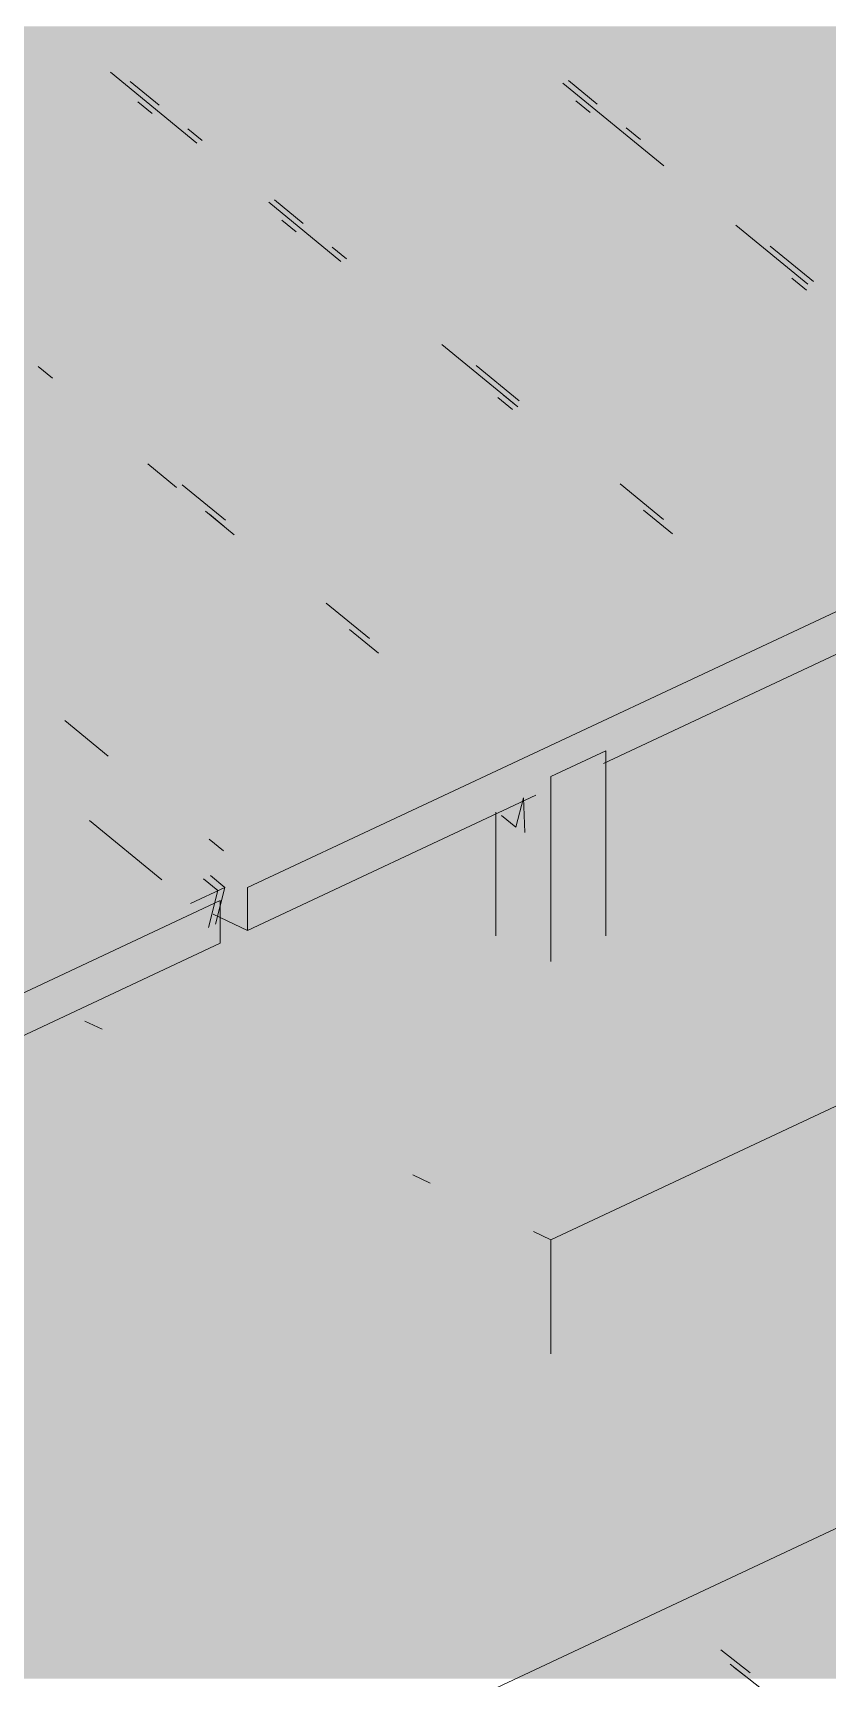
# Paper-space layout '03 3D Building and Roof' of a CAD drawing. Header units: millimetres. Extents: x 5 to 415, y 5 to 292.
# Drawn here: x 273.915 to 275.721, y 76.349 to 80.093 of the extents above; entities that cross this region are included whole.
import ezdxf

# ---------------------------------------------------------------- set-up
doc = ezdxf.new("R2010")
doc.units = ezdxf.units.MM
doc.layers.add('EXISTING', color=7, linetype='Continuous')
doc.layers.add('IMAGES', color=7, linetype='Continuous')

# ---------------------------------------------------------------- blocks, each defined once
blk = doc.blocks.new('SHEET_03')
at = {"layer": 'EXISTING', "color": 250, "lineweight": 9}
for p, q in [((274.0916, 80.0037), (274.2881, 79.8421)), ((274.2023, 79.9288), (274.1368, 79.9826)), ((275.1204, 79.979), (275.3498, 79.7904)), ((275.1985, 79.931), (275.1329, 79.9848)), ((274.1865, 79.9095), (274.1537, 79.9364)), ((274.4036, 78.1481), (278.2179, 79.9388)), ((275.1826, 79.9117), (275.1498, 79.9386)), ((274.3006, 79.848), (274.2679, 79.8749)), ((275.2967, 79.8502), (275.264, 79.8771)), ((275.2127, 78.4305), (278.2179, 79.8413)), ((274.452, 79.7075), (274.6158, 79.5728)), ((274.53, 79.6594), (274.4645, 79.7133)), ((274.5141, 79.6402), (274.4813, 79.6671)), ((275.5136, 79.6558), (275.6774, 79.5211)), ((274.6283, 79.5786), (274.5955, 79.6056)), ((275.6899, 79.527), (275.5916, 79.6078)), ((275.674, 79.5077), (275.6413, 79.5346)), ((274.8451, 79.3843), (275.0089, 79.2496)), ((273.9598, 79.3071), (273.927, 79.3341)), ((275.0214, 79.2555), (274.9231, 79.3363)), ((275.0056, 79.2362), (274.9728, 79.2631)), ((275.018, 79.242), (274.9853, 79.269)), ((274.1767, 79.1127), (274.2422, 79.0589)), ((274.353, 78.9839), (274.2547, 79.0647)), ((275.3491, 78.9861), (275.2508, 79.0669)), ((274.3077, 79.005), (274.3732, 78.9511)), ((274.3496, 78.9705), (274.3168, 78.9975)), ((275.3038, 79.0072), (275.3693, 78.9533)), ((274.6806, 78.7146), (274.5823, 78.7954)), ((274.6353, 78.7357), (274.7009, 78.6818)), ((274.0866, 78.4473), (273.9883, 78.5281)), ((275.0931, 78.4011), (275.218, 78.4597)), ((275.218, 78.0387), (275.218, 78.4597)), ((275.0931, 78.4011), (275.0931, 77.98)), ((274.4036, 78.0506), (275.0586, 78.3581)), ((274.9682, 78.0387), (274.9682, 78.3194)), ((275.0306, 78.3524), (275.0137, 78.2854)), ((275.0306, 78.3524), (275.0336, 78.2732)), ((274.0444, 78.3005), (274.2082, 78.1658)), ((275.0137, 78.2854), (274.9809, 78.3123)), ((274.3487, 78.2318), (274.3159, 78.2587)), ((274.3518, 78.1486), (274.319, 78.1756)), ((274.3518, 78.1486), (274.2737, 78.112)), ((274.3034, 78.1682), (274.3362, 78.1413)), ((274.3362, 78.1413), (274.3149, 78.0575)), ((274.3306, 78.0648), (274.3518, 78.1486)), ((274.4036, 78.0506), (274.4036, 78.1481)), ((270.5269, 76.3281), (274.3412, 78.1188)), ((274.3412, 78.1188), (274.3412, 78.0213)), ((274.3256, 78.0873), (274.4036, 78.0506)), ((270.5269, 76.2306), (274.3412, 78.0213)), ((275.0931, 77.3469), (276.4668, 77.9919)), ((274.8189, 76.2568), (278.479, 77.9751)), ((274.0333, 77.8445), (274.0726, 77.826)), ((274.7791, 77.4944), (274.8183, 77.4759)), ((275.0538, 77.3654), (275.0931, 77.3469)), ((275.0931, 77.3469), (275.0931, 77.087)), ((275.5463, 76.361), (275.4796, 76.4133)), ((275.5004, 76.3813), (275.6004, 76.3028)), ((275.5432, 76.3473), (275.5099, 76.3735))]:
    blk.add_line(p, q, dxfattribs=at)
at = {"layer": 'IMAGES', "color": 7}
for points in [[(273.82, 80.0115), (273.9164, 80.0115), (273.82, 80.1079), (273.9164, 80.1079)], [(273.9164, 80.0115), (274.0127, 80.0115), (273.9164, 80.1079), (274.0127, 80.1079)], [(274.0127, 80.0115), (274.1091, 80.0115), (274.0127, 80.1079), (274.1091, 80.1079)], [(274.1091, 80.0115), (274.2055, 80.0115), (274.1091, 80.1079), (274.2055, 80.1079)], [(274.2055, 80.0115), (274.3018, 80.0115), (274.2055, 80.1079), (274.3018, 80.1079)], [(274.3018, 80.0115), (274.7836, 80.0115), (274.3018, 80.1079), (274.7836, 80.1079)], [(274.7836, 80.0115), (274.88, 80.0115), (274.7836, 80.1079), (274.88, 80.1079)], [(274.88, 80.0115), (274.9764, 80.0115), (274.88, 80.1079), (274.9764, 80.1079)], [(274.9764, 80.0115), (275.0727, 80.0115), (274.9764, 80.1079), (275.0727, 80.1079)], [(275.0727, 80.0115), (275.2655, 80.0115), (275.0727, 80.1079), (275.2655, 80.1079)], [(275.2655, 80.0115), (275.7473, 80.0115), (275.2655, 80.1079), (275.7473, 80.1079)], [(273.5309, 79.9151), (273.9164, 79.9151), (273.5309, 80.0115), (273.9164, 80.0115)], [(273.9164, 79.9151), (274.0127, 79.9151), (273.9164, 80.0115), (274.0127, 80.0115)], [(274.0127, 79.9151), (274.1091, 79.9151), (274.0127, 80.0115), (274.1091, 80.0115)], [(274.1091, 79.9151), (274.2055, 79.9151), (274.1091, 80.0115), (274.2055, 80.0115)], [(274.2055, 79.9151), (274.3018, 79.9151), (274.2055, 80.0115), (274.3018, 80.0115)], [(274.3018, 79.9151), (274.3982, 79.9151), (274.3018, 80.0115), (274.3982, 80.0115)], [(274.3982, 79.9151), (275.0727, 79.9151), (274.3982, 80.0115), (275.0727, 80.0115)], [(275.0727, 79.9151), (275.1691, 79.9151), (275.0727, 80.0115), (275.1691, 80.0115)], [(275.1691, 79.9151), (275.2655, 79.9151), (275.1691, 80.0115), (275.2655, 80.0115)], [(275.2655, 79.9151), (275.8436, 79.9151), (275.2655, 80.0115), (275.8436, 80.0115)], [(273.7236, 79.8187), (274.0127, 79.8187), (273.7236, 79.9151), (274.0127, 79.9151)], [(274.0127, 79.8187), (274.1091, 79.8187), (274.0127, 79.9151), (274.1091, 79.9151)], [(274.1091, 79.8187), (274.2055, 79.8187), (274.1091, 79.9151), (274.2055, 79.9151)], [(274.2055, 79.8187), (274.3018, 79.8187), (274.2055, 79.9151), (274.3018, 79.9151)], [(274.3018, 79.8187), (274.3982, 79.8187), (274.3018, 79.9151), (274.3982, 79.9151)], [(274.3982, 79.8187), (274.4945, 79.8187), (274.3982, 79.9151), (274.4945, 79.9151)], [(274.4945, 79.8187), (274.9764, 79.8187), (274.4945, 79.9151), (274.9764, 79.9151)], [(274.9764, 79.8187), (275.0727, 79.8187), (274.9764, 79.9151), (275.0727, 79.9151)], [(275.0727, 79.8187), (275.1691, 79.8187), (275.0727, 79.9151), (275.1691, 79.9151)], [(275.1691, 79.8187), (275.3618, 79.8187), (275.1691, 79.9151), (275.3618, 79.9151)], [(275.3618, 79.8187), (275.5545, 79.8187), (275.3618, 79.9151), (275.5545, 79.9151)], [(275.5545, 79.8187), (276.0364, 79.8187), (275.5545, 79.9151), (276.0364, 79.9151)], [(273.82, 79.7223), (274.1091, 79.7223), (273.82, 79.8187), (274.1091, 79.8187)], [(274.1091, 79.7223), (274.2055, 79.7223), (274.1091, 79.8187), (274.2055, 79.8187)], [(274.2055, 79.7223), (274.3018, 79.7223), (274.2055, 79.8187), (274.3018, 79.8187)], [(274.3018, 79.7223), (274.3982, 79.7223), (274.3018, 79.8187), (274.3982, 79.8187)], [(274.3982, 79.7223), (274.4945, 79.7223), (274.3982, 79.8187), (274.4945, 79.8187)], [(274.4945, 79.7223), (274.5909, 79.7223), (274.4945, 79.8187), (274.5909, 79.8187)], [(274.5909, 79.7223), (274.6873, 79.7223), (274.5909, 79.8187), (274.6873, 79.8187)], [(274.6873, 79.7223), (275.2655, 79.7223), (274.6873, 79.8187), (275.2655, 79.8187)], [(275.2655, 79.7223), (275.4582, 79.7223), (275.2655, 79.8187), (275.4582, 79.8187)], [(275.4582, 79.7223), (275.5545, 79.7223), (275.4582, 79.8187), (275.5545, 79.8187)], [(275.5545, 79.7223), (275.6509, 79.7223), (275.5545, 79.8187), (275.6509, 79.8187)], [(275.6509, 79.7223), (276.1327, 79.7223), (275.6509, 79.8187), (276.1327, 79.8187)], [(273.82, 79.6259), (273.9164, 79.6259), (273.82, 79.7223), (273.9164, 79.7223)], [(273.9164, 79.6259), (274.3018, 79.6259), (273.9164, 79.7223), (274.3018, 79.7223)], [(274.3018, 79.6259), (274.3982, 79.6259), (274.3018, 79.7223), (274.3982, 79.7223)], [(274.3982, 79.6259), (274.4945, 79.6259), (274.3982, 79.7223), (274.4945, 79.7223)], [(274.4945, 79.6259), (274.5909, 79.6259), (274.4945, 79.7223), (274.5909, 79.7223)], [(274.5909, 79.6259), (274.6873, 79.6259), (274.5909, 79.7223), (274.6873, 79.7223)], [(274.6873, 79.6259), (274.7836, 79.6259), (274.6873, 79.7223), (274.7836, 79.7223)], [(274.7836, 79.6259), (275.2655, 79.6259), (274.7836, 79.7223), (275.2655, 79.7223)], [(275.2655, 79.6259), (275.3618, 79.6259), (275.2655, 79.7223), (275.3618, 79.7223)], [(275.3618, 79.6259), (275.4582, 79.6259), (275.3618, 79.7223), (275.4582, 79.7223)], [(275.4582, 79.6259), (275.6509, 79.6259), (275.4582, 79.7223), (275.6509, 79.7223)], [(275.6509, 79.6259), (275.7473, 79.6259), (275.6509, 79.7223), (275.7473, 79.7223)], [(273.82, 79.5295), (273.9164, 79.5295), (273.82, 79.6259), (273.9164, 79.6259)], [(273.9164, 79.5295), (274.0127, 79.5295), (273.9164, 79.6259), (274.0127, 79.6259)], [(274.0127, 79.5295), (274.3982, 79.5295), (274.0127, 79.6259), (274.3982, 79.6259)], [(274.3982, 79.5295), (274.4945, 79.5295), (274.3982, 79.6259), (274.4945, 79.6259)], [(274.4945, 79.5295), (274.6873, 79.5295), (274.4945, 79.6259), (274.6873, 79.6259)], [(274.6873, 79.5295), (274.7836, 79.5295), (274.6873, 79.6259), (274.7836, 79.6259)], [(274.7836, 79.5295), (274.88, 79.5295), (274.7836, 79.6259), (274.88, 79.6259)], [(274.88, 79.5295), (275.3618, 79.5295), (274.88, 79.6259), (275.3618, 79.6259)], [(275.3618, 79.5295), (275.4582, 79.5295), (275.3618, 79.6259), (275.4582, 79.6259)], [(275.4582, 79.5295), (275.5545, 79.5295), (275.4582, 79.6259), (275.5545, 79.6259)], [(275.5545, 79.5295), (275.7473, 79.5295), (275.5545, 79.6259), (275.7473, 79.6259)], [(273.82, 79.4331), (273.9164, 79.4331), (273.82, 79.5295), (273.9164, 79.5295)], [(273.9164, 79.4331), (274.0127, 79.4331), (273.9164, 79.5295), (274.0127, 79.5295)], [(274.0127, 79.4331), (274.1091, 79.4331), (274.0127, 79.5295), (274.1091, 79.5295)], [(274.1091, 79.4331), (274.2055, 79.4331), (274.1091, 79.5295), (274.2055, 79.5295)], [(274.2055, 79.4331), (274.4945, 79.4331), (274.2055, 79.5295), (274.4945, 79.5295)], [(274.4945, 79.4331), (274.5909, 79.4331), (274.4945, 79.5295), (274.5909, 79.5295)], [(274.5909, 79.4331), (274.88, 79.4331), (274.5909, 79.5295), (274.88, 79.5295)], [(274.88, 79.4331), (275.4582, 79.4331), (274.88, 79.5295), (275.4582, 79.5295)], [(275.4582, 79.4331), (275.5545, 79.4331), (275.4582, 79.5295), (275.5545, 79.5295)], [(275.5545, 79.4331), (275.6509, 79.4331), (275.5545, 79.5295), (275.6509, 79.5295)], [(275.6509, 79.4331), (275.7473, 79.4331), (275.6509, 79.5295), (275.7473, 79.5295)], [(273.82, 79.3367), (273.9164, 79.3367), (273.82, 79.4331), (273.9164, 79.4331)], [(273.9164, 79.3367), (274.0127, 79.3367), (273.9164, 79.4331), (274.0127, 79.4331)], [(274.0127, 79.3367), (274.1091, 79.3367), (274.0127, 79.4331), (274.1091, 79.4331)], [(274.1091, 79.3367), (274.2055, 79.3367), (274.1091, 79.4331), (274.2055, 79.4331)], [(274.2055, 79.3367), (274.3018, 79.3367), (274.2055, 79.4331), (274.3018, 79.4331)], [(274.3018, 79.3367), (274.5909, 79.3367), (274.3018, 79.4331), (274.5909, 79.4331)], [(274.5909, 79.3367), (274.6873, 79.3367), (274.5909, 79.4331), (274.6873, 79.4331)], [(274.6873, 79.3367), (274.7836, 79.3367), (274.6873, 79.4331), (274.7836, 79.4331)], [(274.7836, 79.3367), (274.9764, 79.3367), (274.7836, 79.4331), (274.9764, 79.4331)], [(274.9764, 79.3367), (275.0727, 79.3367), (274.9764, 79.4331), (275.0727, 79.4331)], [(275.0727, 79.3367), (275.6509, 79.3367), (275.0727, 79.4331), (275.6509, 79.4331)], [(275.6509, 79.3367), (275.7473, 79.3367), (275.6509, 79.4331), (275.7473, 79.4331)], [(273.82, 79.2403), (273.9164, 79.2403), (273.82, 79.3367), (273.9164, 79.3367)], [(273.9164, 79.2403), (274.0127, 79.2403), (273.9164, 79.3367), (274.0127, 79.3367)], [(274.0127, 79.2403), (274.1091, 79.2403), (274.0127, 79.3367), (274.1091, 79.3367)], [(274.1091, 79.1439), (274.2055, 79.1439), (274.1091, 79.3367), (274.2055, 79.3367)], [(274.2055, 79.2403), (274.3018, 79.2403), (274.2055, 79.3367), (274.3018, 79.3367)], [(274.3018, 79.2403), (274.3982, 79.2403), (274.3018, 79.3367), (274.3982, 79.3367)], [(274.3982, 79.2403), (274.4945, 79.2403), (274.3982, 79.3367), (274.4945, 79.3367)], [(274.4945, 79.2403), (274.7836, 79.2403), (274.4945, 79.3367), (274.7836, 79.3367)], [(274.7836, 79.2403), (274.88, 79.2403), (274.7836, 79.3367), (274.88, 79.3367)], [(274.88, 79.2403), (275.0727, 79.2403), (274.88, 79.3367), (275.0727, 79.3367)], [(275.0727, 79.2403), (275.2655, 79.2403), (275.0727, 79.3367), (275.2655, 79.3367)], [(275.2655, 79.2403), (275.7473, 79.2403), (275.2655, 79.3367), (275.7473, 79.3367)], [(273.82, 79.1439), (273.9164, 79.1439), (273.82, 79.2403), (273.9164, 79.2403)], [(273.9164, 79.1439), (274.0127, 79.1439), (273.9164, 79.2403), (274.0127, 79.2403)], [(274.0127, 79.1439), (274.1091, 79.1439), (274.0127, 79.2403), (274.1091, 79.2403)], [(274.2055, 79.1439), (274.3018, 79.1439), (274.2055, 79.2403), (274.3018, 79.2403)], [(274.3018, 79.1439), (274.3982, 79.1439), (274.3018, 79.2403), (274.3982, 79.2403)], [(274.3982, 79.1439), (274.4945, 79.1439), (274.3982, 79.2403), (274.4945, 79.2403)], [(274.4945, 79.1439), (274.5909, 79.1439), (274.4945, 79.2403), (274.5909, 79.2403)], [(274.5909, 79.1439), (274.7836, 79.1439), (274.5909, 79.2403), (274.7836, 79.2403)], [(274.7836, 79.1439), (274.88, 79.1439), (274.7836, 79.2403), (274.88, 79.2403)], [(274.88, 79.1439), (274.9764, 79.1439), (274.88, 79.2403), (274.9764, 79.2403)], [(274.9764, 79.1439), (275.1691, 79.1439), (274.9764, 79.2403), (275.1691, 79.2403)], [(275.1691, 79.1439), (275.2655, 79.1439), (275.1691, 79.2403), (275.2655, 79.2403)], [(275.2655, 79.1439), (275.3618, 79.1439), (275.2655, 79.2403), (275.3618, 79.2403)], [(275.3618, 79.1439), (275.8436, 79.1439), (275.3618, 79.2403), (275.8436, 79.2403)], [(273.5309, 79.0475), (274.0127, 79.0475), (273.5309, 79.1439), (274.0127, 79.1439)], [(274.0127, 79.0475), (274.1091, 79.0475), (274.0127, 79.1439), (274.1091, 79.1439)], [(274.1091, 79.0475), (274.2055, 79.0475), (274.1091, 79.1439), (274.2055, 79.1439)], [(274.2055, 79.0475), (274.3018, 79.0475), (274.2055, 79.1439), (274.3018, 79.1439)], [(274.3018, 79.0475), (274.3982, 79.0475), (274.3018, 79.1439), (274.3982, 79.1439)], [(274.3982, 79.0475), (274.4945, 79.0475), (274.3982, 79.1439), (274.4945, 79.1439)], [(274.4945, 79.0475), (274.5909, 79.0475), (274.4945, 79.1439), (274.5909, 79.1439)], [(274.5909, 79.0475), (274.6873, 79.0475), (274.5909, 79.1439), (274.6873, 79.1439)], [(274.6873, 79.0475), (274.9764, 79.0475), (274.6873, 79.1439), (274.9764, 79.1439)], [(274.9764, 79.0475), (275.0727, 79.0475), (274.9764, 79.1439), (275.0727, 79.1439)], [(275.0727, 79.0475), (275.1691, 79.0475), (275.0727, 79.1439), (275.1691, 79.1439)], [(275.1691, 79.0475), (275.2655, 79.0475), (275.1691, 79.1439), (275.2655, 79.1439)], [(275.2655, 79.0475), (275.3618, 79.0475), (275.2655, 79.1439), (275.3618, 79.1439)], [(275.3618, 79.0475), (275.4582, 79.0475), (275.3618, 79.1439), (275.4582, 79.1439)], [(275.4582, 79.0475), (275.94, 79.0475), (275.4582, 79.1439), (275.94, 79.1439)], [(273.6273, 78.9511), (274.0127, 78.9511), (273.6273, 79.0475), (274.0127, 79.0475)], [(274.0127, 78.9511), (274.1091, 78.9511), (274.0127, 79.0475), (274.1091, 79.0475)], [(274.1091, 78.9511), (274.2055, 78.9511), (274.1091, 79.0475), (274.2055, 79.0475)], [(274.2055, 78.9511), (274.3018, 78.9511), (274.2055, 79.0475), (274.3018, 79.0475)], [(274.3018, 78.9511), (274.3982, 78.9511), (274.3018, 79.0475), (274.3982, 79.0475)], [(274.3982, 78.9511), (274.4945, 78.9511), (274.3982, 79.0475), (274.4945, 79.0475)], [(274.4945, 78.9511), (274.5909, 78.9511), (274.4945, 79.0475), (274.5909, 79.0475)], [(274.5909, 78.9511), (274.7836, 78.9511), (274.5909, 79.0475), (274.7836, 79.0475)], [(274.7836, 78.9511), (275.0727, 78.9511), (274.7836, 79.0475), (275.0727, 79.0475)], [(275.0727, 78.9511), (275.1691, 78.9511), (275.0727, 79.0475), (275.1691, 79.0475)], [(275.1691, 78.9511), (275.2655, 78.9511), (275.1691, 79.0475), (275.2655, 79.0475)], [(275.2655, 78.9511), (275.3618, 78.9511), (275.2655, 79.0475), (275.3618, 79.0475)], [(275.3618, 78.9511), (275.4582, 78.9511), (275.3618, 79.0475), (275.4582, 79.0475)], [(275.4582, 78.9511), (275.5545, 78.9511), (275.4582, 79.0475), (275.5545, 79.0475)], [(275.5545, 78.9511), (275.7473, 78.9511), (275.5545, 79.0475), (275.7473, 79.0475)], [(273.7236, 78.8547), (274.2055, 78.8547), (273.7236, 78.9511), (274.2055, 78.9511)], [(274.2055, 78.8547), (274.3018, 78.8547), (274.2055, 78.9511), (274.3018, 78.9511)], [(274.3018, 78.8547), (274.3982, 78.8547), (274.3018, 78.9511), (274.3982, 78.9511)], [(274.3982, 78.8547), (274.5909, 78.8547), (274.3982, 78.9511), (274.5909, 78.9511)], [(274.5909, 78.8547), (274.6873, 78.8547), (274.5909, 78.9511), (274.6873, 78.9511)], [(274.6873, 78.8547), (274.7836, 78.8547), (274.6873, 78.9511), (274.7836, 78.9511)], [(274.7836, 78.8547), (274.88, 78.8547), (274.7836, 78.9511), (274.88, 78.9511)], [(274.88, 78.8547), (275.1691, 78.8547), (274.88, 78.9511), (275.1691, 78.9511)], [(275.1691, 78.8547), (275.2655, 78.8547), (275.1691, 78.9511), (275.2655, 78.9511)], [(275.2655, 78.8547), (275.3618, 78.8547), (275.2655, 78.9511), (275.3618, 78.9511)], [(275.3618, 78.8547), (275.4582, 78.8547), (275.3618, 78.9511), (275.4582, 78.9511)], [(275.4582, 78.8547), (275.5545, 78.8547), (275.4582, 78.9511), (275.5545, 78.9511)], [(275.5545, 78.8547), (275.7473, 78.8547), (275.5545, 78.9511), (275.7473, 78.9511)], [(273.82, 78.7583), (274.3018, 78.7583), (273.82, 78.8547), (274.3018, 78.8547)], [(274.3018, 78.7583), (274.3982, 78.7583), (274.3018, 78.8547), (274.3982, 78.8547)], [(274.3982, 78.7583), (274.4945, 78.7583), (274.3982, 78.8547), (274.4945, 78.8547)], [(274.4945, 78.7583), (274.5909, 78.7583), (274.4945, 78.8547), (274.5909, 78.8547)], [(274.5909, 78.7583), (274.6873, 78.7583), (274.5909, 78.8547), (274.6873, 78.8547)], [(274.6873, 78.7583), (274.7836, 78.7583), (274.6873, 78.8547), (274.7836, 78.8547)], [(274.7836, 78.7583), (274.88, 78.7583), (274.7836, 78.8547), (274.88, 78.8547)], [(274.88, 78.7583), (274.9764, 78.7583), (274.88, 78.8547), (274.9764, 78.8547)], [(274.9764, 78.7583), (275.2655, 78.7583), (274.9764, 78.8547), (275.2655, 78.8547)], [(275.2655, 78.7583), (275.3618, 78.7583), (275.2655, 78.8547), (275.3618, 78.8547)], [(275.3618, 78.7583), (275.4582, 78.7583), (275.3618, 78.8547), (275.4582, 78.8547)], [(275.4582, 78.7583), (275.5545, 78.7583), (275.4582, 78.8547), (275.5545, 78.8547)], [(275.5545, 78.7583), (275.7473, 78.7583), (275.5545, 78.8547), (275.7473, 78.8547)], [(273.82, 78.6619), (273.9164, 78.6619), (273.82, 78.7583), (273.9164, 78.7583)], [(273.9164, 78.6619), (274.0127, 78.6619), (273.9164, 78.7583), (274.0127, 78.7583)], [(274.0127, 78.6619), (274.3982, 78.6619), (274.0127, 78.7583), (274.3982, 78.7583)], [(274.3982, 78.6619), (274.4945, 78.6619), (274.3982, 78.7583), (274.4945, 78.7583)], [(274.4945, 78.6619), (274.5909, 78.6619), (274.4945, 78.7583), (274.5909, 78.7583)], [(274.5909, 78.6619), (274.6873, 78.6619), (274.5909, 78.7583), (274.6873, 78.7583)], [(274.6873, 78.6619), (274.7836, 78.6619), (274.6873, 78.7583), (274.7836, 78.7583)], [(274.7836, 78.6619), (274.88, 78.6619), (274.7836, 78.7583), (274.88, 78.7583)], [(274.88, 78.6619), (274.9764, 78.6619), (274.88, 78.7583), (274.9764, 78.7583)], [(274.9764, 78.6619), (275.0727, 78.6619), (274.9764, 78.7583), (275.0727, 78.7583)], [(275.0727, 78.6619), (275.1691, 78.6619), (275.0727, 78.7583), (275.1691, 78.7583)], [(275.1691, 78.6619), (275.3618, 78.6619), (275.1691, 78.7583), (275.3618, 78.7583)], [(275.3618, 78.6619), (275.4582, 78.6619), (275.3618, 78.7583), (275.4582, 78.7583)], [(275.4582, 78.6619), (275.5545, 78.6619), (275.4582, 78.7583), (275.5545, 78.7583)], [(275.5545, 78.6619), (275.6509, 78.6619), (275.5545, 78.7583), (275.6509, 78.7583)], [(275.6509, 78.6619), (275.7473, 78.6619), (275.6509, 78.7583), (275.7473, 78.7583)], [(273.82, 78.4691), (273.9164, 78.4691), (273.82, 78.6619), (273.9164, 78.6619)], [(273.9164, 78.5655), (274.0127, 78.5655), (273.9164, 78.6619), (274.0127, 78.6619)], [(274.0127, 78.5655), (274.1091, 78.5655), (274.0127, 78.6619), (274.1091, 78.6619)], [(274.1091, 78.5655), (274.4945, 78.5655), (274.1091, 78.6619), (274.4945, 78.6619)], [(274.4945, 78.5655), (274.5909, 78.5655), (274.4945, 78.6619), (274.5909, 78.6619)], [(274.5909, 78.5655), (274.6873, 78.5655), (274.5909, 78.6619), (274.6873, 78.6619)], [(274.6873, 78.5655), (274.7836, 78.5655), (274.6873, 78.6619), (274.7836, 78.6619)], [(274.7836, 78.5655), (274.88, 78.5655), (274.7836, 78.6619), (274.88, 78.6619)], [(274.88, 78.5655), (275.0727, 78.5655), (274.88, 78.6619), (275.0727, 78.6619)], [(275.0727, 78.5655), (275.1691, 78.5655), (275.0727, 78.6619), (275.1691, 78.6619)], [(275.1691, 78.5655), (275.3618, 78.5655), (275.1691, 78.6619), (275.3618, 78.6619)], [(275.3618, 78.5655), (275.4582, 78.5655), (275.3618, 78.6619), (275.4582, 78.6619)], [(275.4582, 78.4691), (275.5545, 78.4691), (275.4582, 78.6619), (275.5545, 78.6619)], [(275.5545, 78.5655), (275.6509, 78.5655), (275.5545, 78.6619), (275.6509, 78.6619)], [(275.6509, 78.5655), (275.7473, 78.5655), (275.6509, 78.6619), (275.7473, 78.6619)], [(273.9164, 78.4691), (274.0127, 78.4691), (273.9164, 78.5655), (274.0127, 78.5655)], [(274.0127, 78.4691), (274.1091, 78.4691), (274.0127, 78.5655), (274.1091, 78.5655)], [(274.1091, 78.4691), (274.2055, 78.4691), (274.1091, 78.5655), (274.2055, 78.5655)], [(274.2055, 78.4691), (274.3018, 78.4691), (274.2055, 78.5655), (274.3018, 78.5655)], [(274.3018, 78.4691), (274.6873, 78.4691), (274.3018, 78.5655), (274.6873, 78.5655)], [(274.6873, 78.4691), (274.7836, 78.4691), (274.6873, 78.5655), (274.7836, 78.5655)], [(274.7836, 78.4691), (274.88, 78.4691), (274.7836, 78.5655), (274.88, 78.5655)], [(274.88, 78.4691), (274.9764, 78.4691), (274.88, 78.5655), (274.9764, 78.5655)], [(274.9764, 78.4691), (275.0727, 78.4691), (274.9764, 78.5655), (275.0727, 78.5655)], [(275.0727, 78.4691), (275.1691, 78.4691), (275.0727, 78.5655), (275.1691, 78.5655)], [(275.1691, 78.4691), (275.2655, 78.4691), (275.1691, 78.5655), (275.2655, 78.5655)], [(275.2655, 78.4691), (275.3618, 78.4691), (275.2655, 78.5655), (275.3618, 78.5655)], [(275.3618, 78.4691), (275.4582, 78.4691), (275.3618, 78.5655), (275.4582, 78.5655)], [(275.5545, 78.4691), (275.6509, 78.4691), (275.5545, 78.5655), (275.6509, 78.5655)], [(275.6509, 78.4691), (275.7473, 78.4691), (275.6509, 78.5655), (275.7473, 78.5655)], [(273.82, 78.3727), (273.9164, 78.3727), (273.82, 78.4691), (273.9164, 78.4691)], [(273.9164, 78.3727), (274.0127, 78.3727), (273.9164, 78.4691), (274.0127, 78.4691)], [(274.0127, 78.3727), (274.2055, 78.3727), (274.0127, 78.4691), (274.2055, 78.4691)], [(274.2055, 78.3727), (274.3018, 78.3727), (274.2055, 78.4691), (274.3018, 78.4691)], [(274.3018, 78.3727), (274.3982, 78.3727), (274.3018, 78.4691), (274.3982, 78.4691)], [(274.3982, 78.3727), (274.4945, 78.3727), (274.3982, 78.4691), (274.4945, 78.4691)], [(274.4945, 78.3727), (274.6873, 78.3727), (274.4945, 78.4691), (274.6873, 78.4691)], [(274.6873, 78.3727), (274.7836, 78.3727), (274.6873, 78.4691), (274.7836, 78.4691)], [(274.7836, 78.3727), (274.88, 78.3727), (274.7836, 78.4691), (274.88, 78.4691)], [(274.88, 78.3727), (274.9764, 78.3727), (274.88, 78.4691), (274.9764, 78.4691)], [(274.9764, 78.3727), (275.0727, 78.3727), (274.9764, 78.4691), (275.0727, 78.4691)], [(275.0727, 78.2763), (275.1691, 78.2763), (275.0727, 78.4691), (275.1691, 78.4691)], [(275.1691, 78.3727), (275.2655, 78.3727), (275.1691, 78.4691), (275.2655, 78.4691)], [(275.2655, 78.3727), (275.3618, 78.3727), (275.2655, 78.4691), (275.3618, 78.4691)], [(275.3618, 78.3727), (275.5545, 78.3727), (275.3618, 78.4691), (275.5545, 78.4691)], [(275.5545, 78.3727), (275.6509, 78.3727), (275.5545, 78.4691), (275.6509, 78.4691)], [(275.6509, 78.3727), (275.7473, 78.3727), (275.6509, 78.4691), (275.7473, 78.4691)], [(273.82, 78.2763), (273.9164, 78.2763), (273.82, 78.3727), (273.9164, 78.3727)], [(273.9164, 78.2763), (274.1091, 78.2763), (273.9164, 78.3727), (274.1091, 78.3727)], [(274.1091, 78.2763), (274.2055, 78.2763), (274.1091, 78.3727), (274.2055, 78.3727)], [(274.2055, 78.2763), (274.3018, 78.2763), (274.2055, 78.3727), (274.3018, 78.3727)], [(274.3018, 78.2763), (274.3982, 78.2763), (274.3018, 78.3727), (274.3982, 78.3727)], [(274.3982, 78.2763), (274.4945, 78.2763), (274.3982, 78.3727), (274.4945, 78.3727)], [(274.4945, 78.2763), (274.5909, 78.2763), (274.4945, 78.3727), (274.5909, 78.3727)], [(274.5909, 78.2763), (274.6873, 78.2763), (274.5909, 78.3727), (274.6873, 78.3727)], [(274.6873, 78.2763), (274.88, 78.2763), (274.6873, 78.3727), (274.88, 78.3727)], [(274.88, 78.2763), (274.9764, 78.2763), (274.88, 78.3727), (274.9764, 78.3727)], [(274.9764, 78.2763), (275.0727, 78.2763), (274.9764, 78.3727), (275.0727, 78.3727)], [(275.1691, 78.2763), (275.2655, 78.2763), (275.1691, 78.3727), (275.2655, 78.3727)], [(275.2655, 78.2763), (275.6509, 78.2763), (275.2655, 78.3727), (275.6509, 78.3727)], [(275.6509, 78.2763), (275.7473, 78.2763), (275.6509, 78.3727), (275.7473, 78.3727)], [(273.82, 78.1799), (274.0127, 78.1799), (273.82, 78.2763), (274.0127, 78.2763)], [(274.0127, 78.1799), (274.1091, 78.1799), (274.0127, 78.2763), (274.1091, 78.2763)], [(274.1091, 78.1799), (274.2055, 78.1799), (274.1091, 78.2763), (274.2055, 78.2763)], [(274.2055, 78.1799), (274.3018, 78.1799), (274.2055, 78.2763), (274.3018, 78.2763)], [(274.3018, 78.1799), (274.3982, 78.1799), (274.3018, 78.2763), (274.3982, 78.2763)], [(274.3982, 78.1799), (274.4945, 78.1799), (274.3982, 78.2763), (274.4945, 78.2763)], [(274.4945, 78.1799), (274.5909, 78.1799), (274.4945, 78.2763), (274.5909, 78.2763)], [(274.5909, 78.1799), (274.6873, 78.1799), (274.5909, 78.2763), (274.6873, 78.2763)], [(274.6873, 78.1799), (274.7836, 78.1799), (274.6873, 78.2763), (274.7836, 78.2763)], [(274.7836, 78.1799), (274.9764, 78.1799), (274.7836, 78.2763), (274.9764, 78.2763)], [(274.9764, 78.1799), (275.0727, 78.1799), (274.9764, 78.2763), (275.0727, 78.2763)], [(275.0727, 78.1799), (275.1691, 78.1799), (275.0727, 78.2763), (275.1691, 78.2763)], [(275.1691, 78.1799), (275.2655, 78.1799), (275.1691, 78.2763), (275.2655, 78.2763)], [(275.2655, 78.1799), (275.94, 78.1799), (275.2655, 78.2763), (275.94, 78.2763)], [(273.82, 78.0835), (274.1091, 78.0835), (273.82, 78.1799), (274.1091, 78.1799)], [(274.1091, 78.0835), (274.2055, 78.0835), (274.1091, 78.1799), (274.2055, 78.1799)], [(274.2055, 78.0835), (274.3018, 78.0835), (274.2055, 78.1799), (274.3018, 78.1799)], [(274.3018, 77.9871), (274.9764, 77.9871), (274.3018, 78.1799), (274.9764, 78.1799)], [(274.9764, 77.9871), (275.0727, 77.9871), (274.9764, 78.1799), (275.0727, 78.1799)], [(275.0727, 77.9871), (275.2655, 77.9871), (275.0727, 78.1799), (275.2655, 78.1799)], [(275.2655, 78.0835), (276.1327, 78.0835), (275.2655, 78.1799), (276.1327, 78.1799)], [(273.82, 77.9871), (273.9164, 77.9871), (273.82, 78.0835), (273.9164, 78.0835)], [(273.9164, 77.9871), (274.0127, 77.9871), (273.9164, 78.0835), (274.0127, 78.0835)], [(274.0127, 77.9871), (274.1091, 77.9871), (274.0127, 78.0835), (274.1091, 78.0835)], [(274.1091, 77.9871), (274.2055, 77.9871), (274.1091, 78.0835), (274.2055, 78.0835)], [(274.2055, 77.9871), (274.3018, 77.9871), (274.2055, 78.0835), (274.3018, 78.0835)], [(275.2655, 77.9871), (276.3255, 77.9871), (275.2655, 78.0835), (276.3255, 78.0835)], [(273.7236, 77.7943), (273.9164, 77.7943), (273.7236, 77.9871), (273.9164, 77.9871)], [(273.9164, 77.8907), (274.0127, 77.8907), (273.9164, 77.9871), (274.0127, 77.9871)], [(274.0127, 77.8907), (274.1091, 77.8907), (274.0127, 77.9871), (274.1091, 77.9871)], [(274.1091, 77.8907), (274.9764, 77.8907), (274.1091, 77.9871), (274.9764, 77.9871)], [(274.9764, 77.8907), (275.0727, 77.8907), (274.9764, 77.9871), (275.0727, 77.9871)], [(275.0727, 77.8907), (275.1691, 77.8907), (275.0727, 77.9871), (275.1691, 77.9871)], [(275.1691, 77.8907), (276.5182, 77.8907), (275.1691, 77.9871), (276.5182, 77.9871)], [(273.9164, 77.7943), (274.0127, 77.7943), (273.9164, 77.8907), (274.0127, 77.8907)], [(274.0127, 77.6979), (276.5182, 77.6979), (274.0127, 77.8907), (276.5182, 77.8907)], [(273.82, 77.6979), (274.0127, 77.6979), (273.82, 77.7943), (274.0127, 77.7943)], [(273.82, 77.6015), (276.4218, 77.6015), (273.82, 77.6979), (276.4218, 77.6979)], [(273.82, 77.5051), (274.0127, 77.5051), (273.82, 77.6015), (274.0127, 77.6015)], [(274.0127, 77.5051), (274.1091, 77.5051), (274.0127, 77.6015), (274.1091, 77.6015)], [(274.1091, 77.5051), (276.0364, 77.5051), (274.1091, 77.6015), (276.0364, 77.6015)], [(273.82, 77.4087), (274.1091, 77.4087), (273.82, 77.5051), (274.1091, 77.5051)], [(274.1091, 77.4087), (274.2055, 77.4087), (274.1091, 77.5051), (274.2055, 77.5051)], [(274.2055, 77.4087), (274.3018, 77.4087), (274.2055, 77.5051), (274.3018, 77.5051)], [(274.3018, 77.4087), (275.94, 77.4087), (274.3018, 77.5051), (275.94, 77.5051)], [(273.4345, 77.3123), (274.1091, 77.3123), (273.4345, 77.4087), (274.1091, 77.4087)], [(274.1091, 77.3123), (274.2055, 77.3123), (274.1091, 77.4087), (274.2055, 77.4087)], [(274.2055, 77.3123), (274.3018, 77.3123), (274.2055, 77.4087), (274.3018, 77.4087)], [(274.3018, 77.3123), (274.3982, 77.3123), (274.3018, 77.4087), (274.3982, 77.4087)], [(274.3982, 77.3123), (274.4945, 77.3123), (274.3982, 77.4087), (274.4945, 77.4087)], [(274.4945, 77.3123), (275.7473, 77.3123), (274.4945, 77.4087), (275.7473, 77.4087)], [(273.3382, 77.2159), (274.2055, 77.2159), (273.3382, 77.3123), (274.2055, 77.3123)], [(274.2055, 77.2159), (274.3018, 77.2159), (274.2055, 77.3123), (274.3018, 77.3123)], [(274.3018, 77.2159), (274.4945, 77.2159), (274.3018, 77.3123), (274.4945, 77.3123)], [(274.4945, 77.2159), (274.5909, 77.2159), (274.4945, 77.3123), (274.5909, 77.3123)], [(274.5909, 77.2159), (274.6873, 77.2159), (274.5909, 77.3123), (274.6873, 77.3123)], [(274.6873, 77.2159), (275.4582, 77.2159), (274.6873, 77.3123), (275.4582, 77.3123)], [(275.4582, 77.2159), (275.5545, 77.2159), (275.4582, 77.3123), (275.5545, 77.3123)], [(275.5545, 77.2159), (275.6509, 77.2159), (275.5545, 77.3123), (275.6509, 77.3123)], [(275.6509, 77.2159), (275.7473, 77.2159), (275.6509, 77.3123), (275.7473, 77.3123)], [(273.0491, 77.1195), (274.4945, 77.1195), (273.0491, 77.2159), (274.4945, 77.2159)], [(274.4945, 77.1195), (274.6873, 77.1195), (274.4945, 77.2159), (274.6873, 77.2159)], [(274.6873, 77.1195), (274.7836, 77.1195), (274.6873, 77.2159), (274.7836, 77.2159)], [(274.7836, 77.1195), (274.88, 77.1195), (274.7836, 77.2159), (274.88, 77.2159)], [(274.88, 77.1195), (275.3618, 77.1195), (274.88, 77.2159), (275.3618, 77.2159)], [(275.3618, 77.1195), (275.4582, 77.1195), (275.3618, 77.2159), (275.4582, 77.2159)], [(275.4582, 77.1195), (275.5545, 77.1195), (275.4582, 77.2159), (275.5545, 77.2159)], [(275.5545, 77.1195), (275.6509, 77.1195), (275.5545, 77.2159), (275.6509, 77.2159)], [(275.6509, 77.1195), (275.7473, 77.1195), (275.6509, 77.2159), (275.7473, 77.2159)], [(272.8564, 77.0231), (274.6873, 77.0231), (272.8564, 77.1195), (274.6873, 77.1195)], [(274.6873, 77.0231), (274.7836, 77.0231), (274.6873, 77.1195), (274.7836, 77.1195)], [(274.7836, 77.0231), (274.88, 77.0231), (274.7836, 77.1195), (274.88, 77.1195)], [(274.88, 77.0231), (274.9764, 77.0231), (274.88, 77.1195), (274.9764, 77.1195)], [(274.9764, 77.0231), (275.2655, 77.0231), (274.9764, 77.1195), (275.2655, 77.1195)], [(275.2655, 77.0231), (275.3618, 77.0231), (275.2655, 77.1195), (275.3618, 77.1195)], [(275.3618, 77.0231), (275.4582, 77.0231), (275.3618, 77.1195), (275.4582, 77.1195)], [(275.4582, 77.0231), (275.5545, 77.0231), (275.4582, 77.1195), (275.5545, 77.1195)], [(275.5545, 77.0231), (276.1327, 77.0231), (275.5545, 77.1195), (276.1327, 77.1195)], [(272.6636, 76.9267), (274.88, 76.9267), (272.6636, 77.0231), (274.88, 77.0231)], [(274.88, 76.9267), (275.3618, 76.9267), (274.88, 77.0231), (275.3618, 77.0231)], [(275.3618, 76.9267), (275.8436, 76.9267), (275.3618, 77.0231), (275.8436, 77.0231)], [(272.4709, 76.8303), (275.6509, 76.8303), (272.4709, 76.9267), (275.6509, 76.9267)], [(275.6509, 76.8303), (275.7473, 76.8303), (275.6509, 76.9267), (275.7473, 76.9267)], [(272.2782, 76.7339), (275.3618, 76.7339), (272.2782, 76.8303), (275.3618, 76.8303)], [(275.3618, 76.7339), (275.4582, 76.7339), (275.3618, 76.8303), (275.4582, 76.8303)], [(275.4582, 76.7339), (275.5545, 76.7339), (275.4582, 76.8303), (275.5545, 76.8303)], [(275.5545, 76.7339), (275.6509, 76.7339), (275.5545, 76.8303), (275.6509, 76.8303)], [(275.6509, 76.6375), (275.7473, 76.6375), (275.6509, 76.8303), (275.7473, 76.8303)], [(271.9891, 76.6375), (275.3618, 76.6375), (271.9891, 76.7339), (275.3618, 76.7339)], [(275.3618, 76.6375), (275.4582, 76.6375), (275.3618, 76.7339), (275.4582, 76.7339)], [(275.4582, 76.6375), (275.5545, 76.6375), (275.4582, 76.7339), (275.5545, 76.7339)], [(275.5545, 76.6375), (275.6509, 76.6375), (275.5545, 76.7339), (275.6509, 76.7339)], [(271.8927, 76.5411), (275.1691, 76.5411), (271.8927, 76.6375), (275.1691, 76.6375)], [(275.1691, 76.5411), (275.2655, 76.5411), (275.1691, 76.6375), (275.2655, 76.6375)], [(275.2655, 76.5411), (275.3618, 76.5411), (275.2655, 76.6375), (275.3618, 76.6375)], [(275.3618, 76.5411), (275.4582, 76.5411), (275.3618, 76.6375), (275.4582, 76.6375)], [(275.4582, 76.5411), (275.6509, 76.5411), (275.4582, 76.6375), (275.6509, 76.6375)], [(275.6509, 76.5411), (275.7473, 76.5411), (275.6509, 76.6375), (275.7473, 76.6375)], [(271.6036, 76.4446), (274.88, 76.4446), (271.6036, 76.5411), (274.88, 76.5411)], [(274.88, 76.4446), (275.0727, 76.4446), (274.88, 76.5411), (275.0727, 76.5411)], [(275.0727, 76.4446), (275.2655, 76.4446), (275.0727, 76.5411), (275.2655, 76.5411)], [(275.2655, 76.4446), (275.3618, 76.4446), (275.2655, 76.5411), (275.3618, 76.5411)], [(275.3618, 76.4446), (275.4582, 76.4446), (275.3618, 76.5411), (275.4582, 76.5411)], [(275.4582, 76.4446), (275.5545, 76.4446), (275.4582, 76.5411), (275.5545, 76.5411)], [(275.5545, 76.4446), (275.6509, 76.4446), (275.5545, 76.5411), (275.6509, 76.5411)], [(275.6509, 76.3482), (275.7473, 76.3482), (275.6509, 76.5411), (275.7473, 76.5411)], [(271.4109, 76.3482), (274.6873, 76.3482), (271.4109, 76.4446), (274.6873, 76.4446)], [(274.6873, 76.3482), (274.88, 76.3482), (274.6873, 76.4446), (274.88, 76.4446)], [(274.88, 76.3482), (274.9764, 76.3482), (274.88, 76.4446), (274.9764, 76.4446)], [(274.9764, 76.3482), (275.0727, 76.3482), (274.9764, 76.4446), (275.0727, 76.4446)], [(275.0727, 76.3482), (275.1691, 76.3482), (275.0727, 76.4446), (275.1691, 76.4446)], [(275.1691, 76.3482), (275.3618, 76.3482), (275.1691, 76.4446), (275.3618, 76.4446)], [(275.3618, 76.3482), (275.4582, 76.3482), (275.3618, 76.4446), (275.4582, 76.4446)], [(275.4582, 76.3482), (275.5545, 76.3482), (275.4582, 76.4446), (275.5545, 76.4446)], [(275.5545, 76.3482), (275.6509, 76.3482), (275.5545, 76.4446), (275.6509, 76.4446)]]:
    blk.add_solid(points, dxfattribs=at)

psp = doc.layouts.new('03 3D Building and Roof')

# ---------------------------------------------------------------- block references
psp.add_blockref('SHEET_03', (0, 0))

doc.saveas('drawing.dxf')
